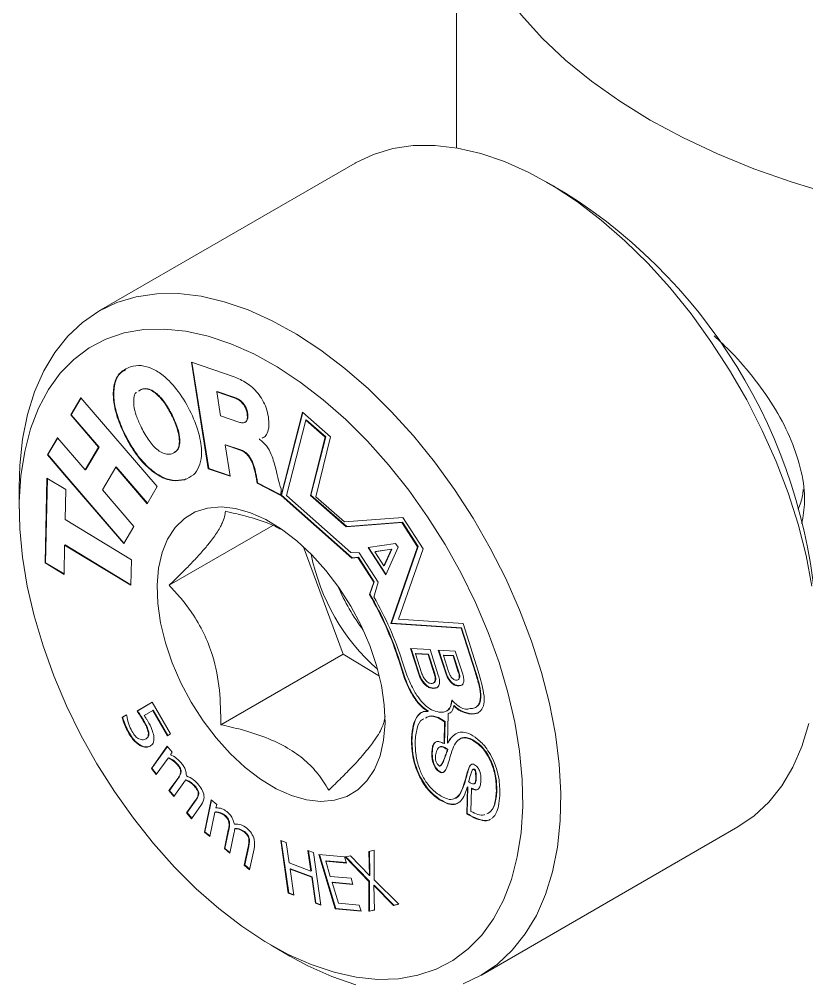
# Model space of a CAD drawing. Header units: millimetres. Extents: x 2 to 278, y 1 to 215.
# Drawn here: x 231.75 to 246.64, y 177.78 to 195.98 of the extents above; entities that cross this region are included whole.
import ezdxf

# ---------------------------------------------------------------- set-up
doc = ezdxf.new("R2010")
doc.units = ezdxf.units.MM

msp = doc.modelspace()

# ---------------------------------------------------------------- linework, layer by layer
at = {"color": 7, "linetype": 'Continuous', "lineweight": 0}
for p, q in [((240.017, 199.182), (240.017, 193.553)), ((238.1, 193.265), (233.25, 190.465)), ((242.079, 192.699), (241.72, 192.906)), ((235.004, 189.506), (235.814, 189.228)), ((235.325, 187.492), (235.004, 189.506)), ((235.334, 187.497), (235.014, 189.502)), ((234.056, 188.991), (234.003, 188.956)), ((234.065, 188.996), (234.012, 188.961)), ((234.065, 188.996), (234.056, 188.991)), ((235.494, 188.951), (235.485, 188.946)), ((235.485, 188.946), (235.557, 188.492)), ((235.814, 188.833), (235.485, 188.946)), ((235.823, 188.838), (235.494, 188.951)), ((232.726, 188.507), (232.917, 188.832)), ((232.735, 188.512), (232.921, 188.828)), ((232.917, 188.832), (234.358, 187.156)), ((235.823, 188.838), (235.814, 188.833)), ((237.104, 188.559), (236.701, 186.985)), ((237.636, 188.094), (237.104, 188.559)), ((232.735, 188.512), (232.726, 188.507)), ((233.251, 187.896), (232.726, 188.507)), ((233.26, 187.902), (232.735, 188.512)), ((234.656, 188.477), (234.647, 188.472)), ((235.557, 188.492), (235.904, 188.372)), ((236.067, 188.549), (236.058, 188.544)), ((237.111, 188.554), (236.71, 186.99)), ((236.804, 186.988), (237.167, 188.409)), ((237.176, 188.414), (237.167, 188.409)), ((237.167, 188.409), (237.535, 188.087)), ((237.176, 188.414), (237.544, 188.092)), ((232.474, 188.078), (232.284, 187.754)), ((232.478, 188.074), (232.292, 187.759)), ((232.474, 188.078), (232.999, 187.468)), ((233.734, 188.172), (233.725, 188.167)), ((236.301, 188.056), (236.292, 188.051)), ((236.292, 188.051), (236.293, 188.045)), ((236.38, 188.089), (236.349, 188.076)), ((237.535, 188.087), (237.254, 186.987)), ((237.544, 188.092), (237.263, 186.992)), ((237.356, 186.963), (237.636, 188.094)), ((237.544, 188.092), (237.535, 188.087)), ((232.999, 187.468), (233.251, 187.896)), ((233.008, 187.474), (233.26, 187.902)), ((233.26, 187.902), (233.251, 187.896)), ((235.652, 187.946), (235.643, 187.941)), ((235.643, 187.941), (235.738, 187.35)), ((235.928, 187.843), (235.643, 187.941)), ((235.937, 187.848), (235.652, 187.946)), ((235.937, 187.848), (235.928, 187.843)), ((232.292, 187.759), (232.284, 187.754)), ((232.284, 187.754), (232.606, 187.378)), ((232.292, 187.759), (232.615, 187.383)), ((233.008, 187.474), (232.999, 187.468)), ((233.574, 187.521), (233.322, 187.093)), ((233.583, 187.526), (233.574, 187.521)), ((234.167, 186.831), (233.574, 187.521)), ((234.173, 186.84), (233.583, 187.526)), ((235.334, 187.497), (235.325, 187.492)), ((235.738, 187.35), (235.325, 187.492)), ((235.736, 187.359), (235.334, 187.497)), ((232.24, 185.712), (232.274, 187.316)), ((232.249, 185.717), (232.283, 187.31)), ((232.274, 187.316), (232.631, 187.099)), ((232.615, 187.383), (232.606, 187.378)), ((233.725, 186.078), (232.606, 187.378)), ((233.73, 186.087), (232.615, 187.383)), ((234.881, 187.289), (234.872, 187.284)), ((234.901, 187.3), (234.881, 187.289)), ((236.234, 187.357), (236.225, 187.352)), ((231.751, 187.151), (231.751, 186.736)), ((232.631, 187.099), (232.619, 186.53)), ((234.358, 187.156), (234.167, 186.831)), ((236.256, 187.226), (236.247, 187.221)), ((236.247, 187.221), (236.697, 186.987)), ((236.256, 187.226), (236.697, 186.997)), ((236.7, 187.111), (236.697, 186.987)), ((233.322, 187.093), (233.916, 186.403)), ((236.71, 186.99), (236.701, 186.985)), ((236.701, 186.985), (238.035, 185.802)), ((236.71, 186.99), (238.044, 185.808)), ((238.019, 185.91), (236.804, 186.988)), ((237.263, 186.992), (237.254, 186.987)), ((237.254, 186.987), (237.932, 186.395)), ((237.263, 186.992), (237.941, 186.4)), ((237.902, 186.489), (237.356, 186.963)), ((239.001, 186.57), (237.902, 186.489)), ((239.384, 185.979), (239.001, 186.57)), ((232.619, 186.53), (233.873, 185.772)), ((233.916, 186.403), (233.725, 186.078)), ((236.544, 186.421), (234.584, 185.289)), ((237.932, 186.395), (238.986, 186.474)), ((237.941, 186.4), (237.932, 186.395)), ((237.941, 186.4), (238.995, 186.479)), ((238.995, 186.479), (238.986, 186.474)), ((238.986, 186.474), (239.282, 186.016)), ((238.995, 186.479), (239.291, 186.022)), ((232.609, 186.048), (232.597, 185.496)), ((232.618, 186.053), (232.609, 186.048)), ((233.862, 185.29), (232.609, 186.048)), ((233.863, 185.3), (232.618, 186.053)), ((237.115, 186.028), (237.872, 183.99)), ((238.345, 186.005), (238.866, 186.079)), ((238.683, 185.502), (238.356, 186.006)), ((238.912, 186.009), (238.678, 185.49)), ((239.282, 186.016), (238.777, 184.567)), ((239.291, 186.022), (238.786, 184.572)), ((238.866, 186.079), (238.912, 186.009)), ((239.291, 186.022), (239.282, 186.016)), ((238.175, 185.904), (238.019, 185.91)), ((238.536, 185.346), (238.175, 185.904)), ((238.678, 185.49), (238.345, 186.005)), ((238.787, 185.97), (238.474, 185.924)), ((238.483, 185.929), (238.474, 185.924)), ((238.474, 185.924), (238.645, 185.658)), ((238.796, 185.975), (238.483, 185.929)), ((238.645, 185.658), (238.787, 185.97)), ((238.654, 185.663), (238.796, 185.975)), ((238.796, 185.975), (238.787, 185.97)), ((238.92, 184.649), (239.384, 185.979)), ((232.249, 185.717), (232.24, 185.712)), ((232.597, 185.496), (232.24, 185.712)), ((232.598, 185.507), (232.249, 185.717)), ((233.873, 185.772), (233.862, 185.29)), ((238.035, 185.802), (238.152, 185.813)), ((238.044, 185.808), (238.035, 185.802)), ((238.044, 185.808), (238.161, 185.819)), ((238.161, 185.819), (238.152, 185.813)), ((238.152, 185.813), (238.452, 185.35)), ((238.161, 185.819), (238.461, 185.355)), ((238.654, 185.663), (238.645, 185.658)), ((238.452, 185.35), (238.37, 185.117)), ((238.461, 185.355), (238.379, 185.123)), ((238.461, 185.355), (238.452, 185.35)), ((238.454, 185.068), (238.536, 185.346)), ((238.379, 185.123), (238.37, 185.117)), ((238.786, 184.572), (238.777, 184.567)), ((238.777, 184.567), (240.102, 184.481)), ((238.786, 184.572), (240.111, 184.486)), ((240.145, 184.569), (238.92, 184.649)), ((240.424, 183.668), (240.145, 184.569)), ((240.111, 184.486), (240.102, 184.481)), ((240.102, 184.481), (240.373, 183.635)), ((240.111, 184.486), (240.382, 183.64)), ((239.148, 184.094), (239.518, 184.074)), ((239.303, 183.609), (239.148, 184.094)), ((239.312, 183.614), (239.158, 184.094)), ((239.518, 184.074), (239.673, 183.589)), ((239.672, 184.065), (239.994, 184.048)), ((239.812, 183.629), (239.672, 184.065)), ((239.821, 183.634), (239.683, 184.065)), ((239.994, 184.048), (240.134, 183.611)), ((237.872, 183.99), (235.561, 182.656)), ((237.872, 183.99), (238.56, 183.573)), ((238.94, 183.861), (238.931, 183.856)), ((239.036, 183.527), (238.931, 183.856)), ((239.045, 183.532), (238.94, 183.861)), ((239.079, 183.592), (238.989, 183.859)), ((239.249, 184.003), (239.24, 183.998)), ((239.24, 183.998), (239.357, 183.634)), ((239.479, 183.985), (239.24, 183.998)), ((239.488, 183.99), (239.249, 184.003)), ((239.488, 183.99), (239.479, 183.985)), ((239.595, 183.62), (239.479, 183.985)), ((239.604, 183.626), (239.488, 183.99)), ((239.777, 183.971), (239.768, 183.966)), ((239.768, 183.966), (239.866, 183.661)), ((239.954, 183.956), (239.768, 183.966)), ((239.963, 183.961), (239.777, 183.971)), ((239.963, 183.961), (239.954, 183.956)), ((240.051, 183.651), (239.954, 183.956)), ((240.06, 183.656), (239.963, 183.961)), ((240.06, 183.656), (240.051, 183.651)), ((239.045, 183.532), (239.036, 183.527)), ((239.312, 183.614), (239.303, 183.609)), ((239.604, 183.626), (239.595, 183.62)), ((239.821, 183.634), (239.812, 183.629)), ((240.042, 183.501), (240.053, 183.508)), ((240.382, 183.64), (240.373, 183.635)), ((239.577, 183.348), (239.568, 183.343)), ((240.054, 183.395), (240.045, 183.389)), ((233.977, 182.911), (234.263, 183.081)), ((233.986, 182.916), (233.977, 182.911)), ((233.986, 182.916), (234.263, 183.081)), ((234.273, 182.926), (234.113, 182.831)), ((234.263, 183.081), (234.612, 182.481)), ((234.282, 182.931), (234.273, 182.926)), ((234.553, 182.446), (234.273, 182.926)), ((234.562, 182.451), (234.282, 182.931)), ((239.485, 182.914), (239.476, 182.908)), ((239.973, 183.019), (239.964, 183.014)), ((233.696, 182.79), (233.78, 182.84)), ((233.705, 182.796), (233.696, 182.79)), ((233.705, 182.796), (233.78, 182.84)), ((233.78, 182.84), (233.785, 182.831)), ((239.677, 182.793), (239.668, 182.788)), ((239.668, 182.788), (239.791, 182.713)), ((239.677, 182.793), (239.8, 182.719)), ((239.848, 182.306), (239.86, 182.869)), ((239.869, 182.874), (239.86, 182.869)), ((240.124, 182.91), (240.115, 182.905)), ((234.115, 182.718), (234.106, 182.713)), ((239.791, 182.713), (239.782, 182.299)), ((239.8, 182.719), (239.791, 182.304)), ((239.8, 182.719), (239.791, 182.713)), ((233.833, 182.497), (233.824, 182.491)), ((234.152, 182.392), (234.143, 182.387)), ((234.2, 182.509), (234.191, 182.504)), ((234.612, 182.481), (234.553, 182.446)), ((239.889, 182.37), (239.88, 182.365)), ((234.041, 182.267), (234.032, 182.261)), ((234.248, 181.829), (234.55, 182.249)), ((234.257, 181.834), (234.553, 182.246)), ((234.55, 182.249), (234.641, 182.135)), ((239.174, 182.346), (239.165, 182.341)), ((239.791, 182.304), (239.782, 182.299)), ((239.854, 182.192), (239.845, 182.187)), ((239.857, 182.311), (239.848, 182.306)), ((240.353, 182.354), (240.344, 182.348)), ((234.563, 182.027), (234.339, 181.715)), ((234.572, 182.032), (234.563, 182.027)), ((234.641, 182.135), (234.607, 182.088)), ((239.559, 182.126), (239.55, 182.121)), ((234.257, 181.834), (234.248, 181.829)), ((234.339, 181.715), (234.248, 181.829)), ((234.345, 181.724), (234.257, 181.834)), ((234.749, 181.907), (234.74, 181.901)), ((239.705, 181.877), (239.717, 181.883)), ((234.581, 181.411), (234.752, 181.649)), ((234.59, 181.416), (234.761, 181.654)), ((234.761, 181.654), (234.752, 181.649)), ((234.812, 181.766), (234.803, 181.761)), ((239.702, 181.77), (239.693, 181.765)), ((240.337, 181.817), (240.326, 181.811)), ((240.363, 181.813), (240.354, 181.808)), ((240.391, 181.646), (240.382, 181.64)), ((234.864, 181.565), (234.672, 181.297)), ((234.9, 181.617), (234.891, 181.611)), ((235.082, 181.489), (235.073, 181.484)), ((240.167, 181.538), (240.158, 181.533)), ((240.223, 181.476), (240.209, 180.973)), ((240.232, 181.482), (240.218, 180.978)), ((240.232, 181.482), (240.223, 181.476)), ((240.307, 181.458), (240.298, 181.452)), ((240.352, 181.539), (240.364, 181.546)), ((234.59, 181.416), (234.581, 181.411)), ((234.672, 181.297), (234.581, 181.411)), ((234.678, 181.306), (234.59, 181.416)), ((235.145, 181.348), (235.136, 181.343)), ((240.289, 181.019), (240.298, 181.452)), ((240.781, 181.408), (240.772, 181.402)), ((234.914, 180.993), (235.085, 181.231)), ((234.923, 180.999), (235.094, 181.237)), ((235.199, 181.15), (235.005, 180.88)), ((235.094, 181.237), (235.085, 181.231)), ((235.251, 180.628), (235.381, 181.235)), ((235.26, 180.633), (235.387, 181.229)), ((235.381, 181.235), (235.483, 181.15)), ((235.483, 181.15), (235.468, 181.083)), ((239.704, 181.244), (239.695, 181.239)), ((234.923, 180.999), (234.914, 180.993)), ((235.005, 180.88), (234.914, 180.993)), ((235.011, 180.888), (234.923, 180.999)), ((235.451, 181.002), (235.353, 180.543)), ((235.46, 181.008), (235.451, 181.002)), ((235.635, 180.95), (235.626, 180.945)), ((240.218, 180.978), (240.209, 180.973)), ((235.723, 180.821), (235.714, 180.816)), ((235.26, 180.633), (235.251, 180.628)), ((235.353, 180.543), (235.251, 180.628)), ((235.355, 180.554), (235.26, 180.633)), ((235.628, 180.315), (235.703, 180.665)), ((235.637, 180.32), (235.712, 180.67)), ((235.712, 180.67), (235.703, 180.665)), ((235.814, 180.624), (235.73, 180.23)), ((235.832, 180.695), (235.823, 180.69)), ((236.012, 180.637), (236.003, 180.632)), ((240.489, 177.927), (245.338, 180.726)), ((236.1, 180.508), (236.091, 180.502)), ((236.695, 180.47), (236.797, 180.432)), ((236.837, 179.473), (236.695, 180.47)), ((236.846, 179.479), (236.705, 180.466)), ((236.797, 180.432), (236.853, 180.044)), ((235.637, 180.32), (235.628, 180.315)), ((235.73, 180.23), (235.628, 180.315)), ((235.732, 180.241), (235.637, 180.32)), ((236.005, 180.002), (236.079, 180.352)), ((236.014, 180.007), (236.088, 180.357)), ((236.088, 180.357), (236.079, 180.352)), ((236.191, 180.314), (236.106, 179.917)), ((237.264, 179.892), (237.209, 180.28)), ((237.209, 180.28), (237.311, 180.242)), ((237.273, 179.897), (237.219, 180.276)), ((237.311, 180.242), (237.454, 179.246)), ((237.416, 180.202), (237.902, 180.159)), ((237.726, 179.176), (237.416, 180.202)), ((237.735, 179.181), (237.427, 180.202)), ((238.361, 180.262), (238.463, 180.286)), ((238.372, 179.805), (238.361, 180.262)), ((238.381, 179.81), (238.37, 180.265)), ((238.463, 180.286), (238.463, 179.727)), ((236.014, 180.007), (236.005, 180.002)), ((236.106, 179.917), (236.005, 180.002)), ((236.109, 179.928), (236.014, 180.007)), ((236.853, 180.044), (237.264, 179.892)), ((237.553, 180.084), (237.544, 180.079)), ((237.544, 180.079), (237.631, 179.789)), ((237.937, 180.043), (237.544, 180.079)), ((237.935, 180.05), (237.553, 180.084)), ((237.902, 180.159), (237.937, 180.043)), ((237.911, 180.157), (238.011, 180.18)), ((238.362, 179.696), (237.911, 180.157)), ((238.371, 179.701), (237.922, 180.159)), ((238.011, 180.18), (238.372, 179.805)), ((236.879, 179.932), (236.87, 179.927)), ((236.87, 179.927), (236.94, 179.436)), ((237.281, 179.775), (236.87, 179.927)), ((237.29, 179.781), (236.879, 179.932)), ((237.273, 179.897), (237.264, 179.892)), ((237.29, 179.781), (237.281, 179.775)), ((237.351, 179.284), (237.281, 179.775)), ((237.36, 179.289), (237.29, 179.781)), ((237.631, 179.789), (238.024, 179.754)), ((237.675, 179.679), (237.666, 179.674)), ((237.666, 179.674), (237.784, 179.283)), ((238.059, 179.639), (237.666, 179.674)), ((238.057, 179.645), (237.675, 179.679)), ((238.024, 179.754), (238.059, 179.639)), ((238.371, 179.701), (238.362, 179.696)), ((238.362, 179.131), (238.362, 179.696)), ((238.371, 179.136), (238.371, 179.701)), ((238.381, 179.81), (238.372, 179.805)), ((238.463, 179.727), (238.924, 179.263)), ((236.846, 179.479), (236.837, 179.473)), ((236.94, 179.436), (236.837, 179.473)), ((236.939, 179.445), (236.846, 179.479)), ((238.461, 179.623), (238.452, 179.618)), ((238.452, 179.618), (238.464, 179.154)), ((238.823, 179.239), (238.452, 179.618)), ((238.832, 179.244), (238.461, 179.623)), ((237.36, 179.289), (237.351, 179.284)), ((237.454, 179.246), (237.351, 179.284)), ((237.453, 179.255), (237.36, 179.289)), ((237.784, 179.283), (238.177, 179.248)), ((237.735, 179.181), (237.726, 179.176)), ((238.212, 179.132), (237.726, 179.176)), ((238.21, 179.138), (237.735, 179.181)), ((238.177, 179.248), (238.212, 179.132)), ((238.464, 179.154), (238.362, 179.131)), ((238.371, 179.136), (238.362, 179.131)), ((238.464, 179.157), (238.371, 179.136)), ((238.924, 179.263), (238.823, 179.239)), ((238.832, 179.244), (238.823, 179.239)), ((238.922, 179.265), (238.832, 179.244)), ((236.51, 178.493), (236.869, 178.286))]:
    msp.add_line(p, q, dxfattribs=at)
at = {"color": 7, "linetype": 'Continuous', "lineweight": 0, "flags": 128}
for points in [[(243.678, 194.079), (243.102, 194.435), (242.568, 194.813), (242.08, 195.211), (241.639, 195.627), (241.248, 196.059), (240.909, 196.505), (240.622, 196.963), (240.39, 197.432), (240.213, 197.909), (240.092, 198.391), (240.028, 198.877), (240.021, 199.365), (240.071, 199.851), (240.178, 200.335), (240.341, 200.813), (240.559, 201.284), (240.832, 201.745), (241.106, 202.127)], [(254.514, 192.058), (253.677, 191.997), (252.834, 191.968), (251.989, 191.972), (251.148, 192.009), (250.312, 192.079), (249.486, 192.181), (248.674, 192.315), (247.88, 192.481), (247.107, 192.677), (246.359, 192.902), (245.638, 193.157), (244.95, 193.438), (244.295, 193.746), (243.678, 194.079)], [(246.735, 185.275), (246.624, 185.854), (246.473, 186.442), (246.284, 187.035), (246.058, 187.627), (245.797, 188.214), (245.503, 188.792), (245.179, 189.354), (244.827, 189.898), (244.45, 190.419), (244.05, 190.912), (243.633, 191.373), (243.199, 191.799), (242.754, 192.187), (242.301, 192.532), (241.842, 192.833), (241.383, 193.088), (240.927, 193.293), (240.477, 193.447), (240.036, 193.549), (239.61, 193.599), (239.2, 193.595), (238.811, 193.539), (238.445, 193.429), (238.106, 193.268), (238.1, 193.265)], [(240.143, 177.762), (240.483, 177.923), (240.793, 178.135), (241.072, 178.395), (241.317, 178.703), (241.526, 179.054), (241.698, 179.447), (241.831, 179.878), (241.924, 180.344), (241.976, 180.84), (241.987, 181.364), (241.957, 181.911), (241.886, 182.476), (241.775, 183.055), (241.624, 183.643), (241.434, 184.235), (241.208, 184.828), (240.947, 185.415), (240.654, 185.992), (240.329, 186.555), (239.977, 187.099), (239.6, 187.619), (239.201, 188.112), (238.783, 188.574), (238.35, 189), (237.905, 189.387), (237.451, 189.733), (236.993, 190.034), (236.534, 190.288), (236.077, 190.493), (235.627, 190.647), (235.187, 190.75), (234.761, 190.799), (234.351, 190.796), (233.962, 190.739), (233.596, 190.63), (233.256, 190.469), (232.946, 190.257), (232.667, 189.997), (232.422, 189.689), (232.213, 189.338), (232.041, 188.945), (231.908, 188.514), (231.815, 188.048), (231.763, 187.552), (231.751, 187.151)], [(236.395, 178.56), (236.835, 178.318), (237.272, 178.124), (237.702, 177.98), (238.122, 177.887), (238.528, 177.846), (238.918, 177.858), (239.286, 177.922), (239.631, 178.037), (239.949, 178.204), (240.238, 178.42), (240.495, 178.683), (240.718, 178.992), (240.906, 179.343), (241.055, 179.734), (241.166, 180.161), (241.238, 180.621), (241.268, 181.109), (241.259, 181.622), (241.209, 182.156), (241.118, 182.705), (240.989, 183.265), (240.821, 183.831), (240.616, 184.398), (240.377, 184.962), (240.104, 185.518), (239.801, 186.06), (239.469, 186.585), (239.113, 187.088), (238.734, 187.564), (238.336, 188.01), (237.923, 188.422), (237.498, 188.795), (237.064, 189.128), (236.625, 189.417), (236.186, 189.659), (235.749, 189.854), (235.319, 189.998), (234.899, 190.091), (234.492, 190.131), (234.103, 190.12), (233.735, 190.056), (233.39, 189.94), (233.071, 189.774), (232.782, 189.558), (232.525, 189.294), (232.302, 188.986), (232.115, 188.635), (231.965, 188.244), (231.854, 187.817), (231.783, 187.357), (231.752, 186.868), (231.762, 186.355), (231.812, 185.822), (231.902, 185.273), (232.032, 184.713), (232.2, 184.147), (232.404, 183.579), (232.644, 183.015), (232.917, 182.46), (233.22, 181.917), (233.551, 181.392), (233.908, 180.889), (234.287, 180.413), (234.684, 179.967), (235.098, 179.556), (235.523, 179.182), (235.957, 178.849), (236.395, 178.56)], [(234.356, 185.293), (234.369, 184.946), (234.422, 184.581), (234.513, 184.205), (234.642, 183.826), (234.806, 183.449), (235.002, 183.082), (235.225, 182.732), (235.473, 182.406), (235.74, 182.109), (236.021, 181.847), (236.311, 181.625), (236.605, 181.447), (236.898, 181.317), (237.183, 181.236), (237.455, 181.206), (237.71, 181.229), (237.943, 181.302), (238.149, 181.426), (238.324, 181.597), (238.466, 181.813), (238.571, 182.07), (238.638, 182.362), (238.665, 182.685), (238.652, 183.032), (238.599, 183.396), (238.507, 183.772), (238.378, 184.152), (238.215, 184.528), (238.019, 184.895), (237.795, 185.245), (237.548, 185.571), (237.281, 185.868), (237, 186.13), (236.709, 186.352), (236.415, 186.53), (236.123, 186.661), (235.838, 186.741), (235.565, 186.771), (235.31, 186.749), (235.078, 186.675), (234.872, 186.551), (234.696, 186.38), (234.555, 186.164), (234.45, 185.907), (234.383, 185.615), (234.356, 185.293)], [(245.338, 180.726), (245.643, 180.934), (245.922, 181.195), (246.167, 181.502), (246.376, 181.853), (246.547, 182.246), (246.68, 182.677)], [(236.869, 178.286), (237.205, 178.104), (237.662, 177.899), (238.112, 177.745)]]:
    msp.add_lwpolyline(points, dxfattribs=at)
at = {"color": 7, "linetype": 'Continuous', "lineweight": 0}
for centre, radius, start, end in [((236.569, 184.023), 10.278, 2.4128, 57.5819), ((241.124, 186.652), 3.932, 191.3191, 228.6755), ((241.596, 186.925), 4.163, 203.3763, 216.6184), ((232.841, 181.904), 6.395, 17.7721, 30.1656), ((232.85, 181.909), 6.395, 17.7721, 30.1656), ((232.908, 181.891), 6.392, 17.931, 29.8086)]:
    msp.add_arc(centre, radius, start, end, dxfattribs=at)
for points, knots in [([(244.886, 190.001), (244.996, 189.9), (245.272, 189.645), (245.672, 189.174), (246.063, 188.613), (246.361, 188.025), (246.551, 187.437), (246.622, 186.899), (246.569, 186.59), (246.545, 186.452)], [0, 0, 0, 0, 0.103486, 0.260657, 0.416464, 0.571698, 0.726612, 0.878188, 1, 1, 1, 1]), ([(233.725, 188.167), (233.678, 188.275), (233.588, 188.483), (233.524, 188.79), (233.529, 189.074), (233.63, 189.315), (233.775, 189.383), (233.852, 189.419)], [0, 0, 0, 0, 0.193864, 0.375701, 0.551222, 0.762655, 1, 1, 1, 1]), ([(233.734, 188.172), (233.687, 188.28), (233.597, 188.489), (233.533, 188.796), (233.539, 189.077), (233.615, 189.283), (233.72, 189.338), (233.759, 189.358)], [0, 0, 0, 0, 0.219131, 0.424667, 0.623066, 0.862055, 1, 1, 1, 1]), ([(233.852, 189.419), (233.918, 189.432), (234.045, 189.456), (234.262, 189.393), (234.508, 189.239), (234.775, 188.951), (235.011, 188.548), (235.172, 188.121), (235.212, 187.765), (235.157, 187.52), (235.047, 187.359), (234.932, 187.309), (234.872, 187.284)], [0, 0, 0, 0, 0.091728, 0.174385, 0.253016, 0.371845, 0.500003, 0.628156, 0.746984, 0.825615, 0.908272, 1, 1, 1, 1]), ([(235.814, 189.228), (235.892, 189.195), (236.043, 189.131), (236.234, 188.963), (236.355, 188.789), (236.427, 188.632), (236.45, 188.526), (236.461, 188.47)], [0, 0, 0, 0, 0.288451, 0.557374, 0.694678, 0.838281, 1, 1, 1, 1]), ([(233.965, 188.931), (233.964, 188.93), (233.935, 188.912), (233.914, 188.825), (233.913, 188.676), (233.959, 188.49), (234.016, 188.36), (234.046, 188.293)], [0, 0, 0, 0, 0.006381, 0.226638, 0.444867, 0.715711, 1, 1, 1, 1]), ([(234.647, 188.472), (234.603, 188.555), (234.519, 188.715), (234.373, 188.887), (234.246, 188.974), (234.146, 189.007), (234.087, 188.997), (234.056, 188.991)], [0, 0, 0, 0, 0.289137, 0.55879, 0.69586, 0.838853, 1, 1, 1, 1]), ([(234.656, 188.477), (234.612, 188.56), (234.528, 188.721), (234.382, 188.893), (234.255, 188.979), (234.155, 189.013), (234.096, 189.002), (234.065, 188.996)], [0, 0, 0, 0, 0.289137, 0.55879, 0.69586, 0.838853, 1, 1, 1, 1]), ([(236.058, 188.544), (236.052, 188.57), (236.042, 188.619), (236.003, 188.691), (235.951, 188.753), (235.886, 188.804), (235.839, 188.823), (235.814, 188.833)], [0, 0, 0, 0, 0.197029, 0.371432, 0.543408, 0.760308, 1, 1, 1, 1]), ([(236.067, 188.549), (236.061, 188.575), (236.051, 188.624), (236.012, 188.697), (235.96, 188.759), (235.895, 188.809), (235.848, 188.828), (235.823, 188.838)], [0, 0, 0, 0, 0.197029, 0.371432, 0.543408, 0.760308, 1, 1, 1, 1]), ([(234.636, 187.774), (234.671, 187.79), (234.735, 187.82), (234.78, 187.936), (234.778, 188.09), (234.733, 188.274), (234.676, 188.405), (234.647, 188.472)], [0, 0, 0, 0, 0.200891, 0.378037, 0.55355, 0.771375, 1, 1, 1, 1]), ([(234.67, 187.796), (234.695, 187.808), (234.75, 187.835), (234.789, 187.942), (234.787, 188.095), (234.742, 188.28), (234.685, 188.411), (234.656, 188.477)], [0, 0, 0, 0, 0.154851, 0.342203, 0.527828, 0.758203, 1, 1, 1, 1]), ([(235.904, 188.372), (235.926, 188.366), (235.965, 188.355), (236.015, 188.363), (236.051, 188.395), (236.068, 188.457), (236.061, 188.514), (236.058, 188.544)], [0, 0, 0, 0, 0.211129, 0.392706, 0.559913, 0.763436, 1, 1, 1, 1]), ([(236.012, 188.371), (236.016, 188.371), (236.034, 188.374), (236.059, 188.402), (236.077, 188.462), (236.071, 188.519), (236.067, 188.549)], [0, 0, 0, 0, 0.063438, 0.321303, 0.635173, 1, 1, 1, 1]), ([(236.461, 188.47), (236.467, 188.411), (236.479, 188.295), (236.445, 188.166), (236.396, 188.091), (236.354, 188.076), (236.34, 188.071)], [0, 0, 0, 0, 0.323354, 0.637344, 0.884142, 1, 1, 1, 1]), ([(234.046, 188.293), (234.089, 188.21), (234.173, 188.05), (234.32, 187.878), (234.446, 187.791), (234.547, 187.758), (234.605, 187.768), (234.636, 187.774)], [0, 0, 0, 0, 0.289123, 0.558793, 0.695872, 0.838864, 1, 1, 1, 1]), ([(234.872, 187.284), (234.797, 187.271), (234.655, 187.247), (234.409, 187.335), (234.161, 187.519), (233.916, 187.803), (233.79, 188.043), (233.725, 188.167)], [0, 0, 0, 0, 0.203765, 0.386324, 0.561565, 0.772931, 1, 1, 1, 1]), ([(234.881, 187.289), (234.806, 187.276), (234.664, 187.252), (234.418, 187.34), (234.17, 187.524), (233.925, 187.809), (233.799, 188.048), (233.734, 188.172)], [0, 0, 0, 0, 0.203765, 0.386324, 0.561565, 0.772931, 1, 1, 1, 1]), ([(236.293, 188.045), (236.339, 188.008), (236.429, 187.936), (236.54, 187.723), (236.578, 187.575), (236.602, 187.483)], [0, 0, 0, 0, 0.280107, 0.555764, 1, 1, 1, 1]), ([(236.225, 187.352), (236.214, 187.403), (236.193, 187.501), (236.149, 187.626), (236.097, 187.714), (236.05, 187.771), (235.991, 187.817), (235.95, 187.834), (235.928, 187.843)], [0, 0, 0, 0, 0.263917, 0.506462, 0.619, 0.731592, 0.854415, 1, 1, 1, 1]), ([(236.234, 187.357), (236.223, 187.408), (236.202, 187.507), (236.158, 187.631), (236.106, 187.72), (236.059, 187.776), (236, 187.823), (235.959, 187.839), (235.937, 187.848)], [0, 0, 0, 0, 0.263917, 0.506462, 0.619, 0.731592, 0.854415, 1, 1, 1, 1]), ([(236.602, 187.483), (236.608, 187.457), (236.622, 187.395), (236.65, 187.272), (236.681, 187.173), (236.7, 187.111)], [0, 0, 0, 0, 0.210176, 0.507385, 1, 1, 1, 1]), ([(236.247, 187.221), (236.242, 187.249), (236.235, 187.293), (236.228, 187.336), (236.225, 187.352)], [0, 0, 0, 0, 0.6502923, 1, 1, 1, 1]), ([(236.256, 187.226), (236.251, 187.254), (236.244, 187.298), (236.237, 187.342), (236.234, 187.357)], [0, 0, 0, 0, 0.6502923, 1, 1, 1, 1]), ([(246.475, 186.728), (246.51, 186.811), (246.558, 186.927), (246.568, 187.062), (246.571, 187.101)], [0, 0, 0, 0, 0.710424, 1, 1, 1, 1]), ([(234.584, 185.289), (234.653, 185.356), (234.791, 185.489), (234.986, 185.685), (235.166, 185.877), (235.306, 186.039), (235.409, 186.172), (235.484, 186.279), (235.544, 186.377), (235.597, 186.483), (235.636, 186.59), (235.643, 186.655), (235.647, 186.688)], [0, 0, 0, 0, 0.107754, 0.216103, 0.327214, 0.439824, 0.51632, 0.593471, 0.672555, 0.752225, 0.875545, 1, 1, 1, 1]), ([(235.647, 186.688), (235.777, 186.658), (236.069, 186.592), (236.445, 186.477), (236.658, 186.369), (236.739, 186.329)], [0, 0, 0, 0, 0.334554, 0.747562, 1, 1, 1, 1]), ([(235.561, 182.656), (235.558, 182.873), (235.553, 183.315), (235.438, 183.904), (235.247, 184.393), (235.038, 184.749), (234.812, 185.047), (234.66, 185.208), (234.584, 185.289)], [0, 0, 0, 0, 0.216128, 0.439646, 0.593262, 0.752012, 0.875438, 1, 1, 1, 1]), ([(239.866, 183.661), (239.873, 183.641), (239.889, 183.599), (239.921, 183.55), (239.953, 183.518), (239.982, 183.5), (240, 183.497), (240.009, 183.495)], [0, 0, 0, 0, 0.263178, 0.536223, 0.679634, 0.829867, 1, 1, 1, 1]), ([(240.009, 183.495), (240.021, 183.496), (240.042, 183.497), (240.062, 183.519), (240.07, 183.553), (240.066, 183.599), (240.057, 183.633), (240.051, 183.651)], [0, 0, 0, 0, 0.210866, 0.389596, 0.561335, 0.77364, 1, 1, 1, 1]), ([(240.052, 183.508), (240.058, 183.513), (240.072, 183.524), (240.079, 183.559), (240.075, 183.604), (240.066, 183.639), (240.06, 183.656)], [0, 0, 0, 0, 0.215115, 0.435945, 0.708936, 1, 1, 1, 1]), ([(240.417, 182.874), (240.444, 182.895), (240.506, 182.943), (240.553, 183.093), (240.519, 183.351), (240.46, 183.548), (240.424, 183.668)], [0, 0, 0, 0, 0.172596, 0.380101, 0.623633, 1, 1, 1, 1]), ([(239.036, 183.527), (239.067, 183.451), (239.126, 183.303), (239.244, 183.119), (239.363, 182.98), (239.44, 182.932), (239.476, 182.908)], [0, 0, 0, 0, 0.3104248, 0.6000687, 0.8080124, 1, 1, 1, 1]), ([(239.045, 183.532), (239.076, 183.456), (239.135, 183.309), (239.253, 183.124), (239.372, 182.986), (239.449, 182.937), (239.485, 182.914)], [0, 0, 0, 0, 0.3104248, 0.6000687, 0.8080124, 1, 1, 1, 1]), ([(239.685, 182.896), (239.638, 182.905), (239.551, 182.924), (239.415, 183.024), (239.288, 183.172), (239.173, 183.367), (239.111, 183.515), (239.079, 183.592)], [0, 0, 0, 0, 0.192428, 0.364898, 0.537621, 0.757448, 1, 1, 1, 1]), ([(239.568, 183.343), (239.545, 183.347), (239.501, 183.353), (239.434, 183.397), (239.378, 183.458), (239.332, 183.531), (239.312, 183.584), (239.303, 183.609)], [0, 0, 0, 0, 0.237889, 0.435826, 0.615004, 0.814865, 1, 1, 1, 1]), ([(239.577, 183.348), (239.554, 183.352), (239.51, 183.359), (239.443, 183.402), (239.387, 183.463), (239.341, 183.536), (239.321, 183.589), (239.312, 183.614)], [0, 0, 0, 0, 0.237889, 0.435826, 0.615004, 0.814865, 1, 1, 1, 1]), ([(239.357, 183.634), (239.366, 183.609), (239.385, 183.559), (239.425, 183.499), (239.465, 183.461), (239.501, 183.44), (239.524, 183.437), (239.537, 183.435)], [0, 0, 0, 0, 0.255403, 0.523999, 0.668505, 0.822947, 1, 1, 1, 1]), ([(239.537, 183.435), (239.551, 183.435), (239.578, 183.437), (239.605, 183.462), (239.617, 183.503), (239.613, 183.558), (239.601, 183.599), (239.595, 183.62)], [0, 0, 0, 0, 0.2191709, 0.4020323, 0.5732125, 0.7805893, 1, 1, 1, 1]), ([(239.673, 183.589), (239.683, 183.553), (239.702, 183.482), (239.692, 183.404), (239.66, 183.363), (239.621, 183.344), (239.587, 183.343), (239.568, 183.343)], [0, 0, 0, 0, 0.258004, 0.507896, 0.648867, 0.809076, 1, 1, 1, 1]), ([(239.575, 183.445), (239.579, 183.445), (239.595, 183.447), (239.614, 183.468), (239.626, 183.508), (239.622, 183.563), (239.61, 183.604), (239.604, 183.626)], [0, 0, 0, 0, 0.076546, 0.292808, 0.495256, 0.740512, 1, 1, 1, 1]), ([(240.045, 183.389), (240.024, 183.393), (239.986, 183.398), (239.928, 183.438), (239.878, 183.493), (239.838, 183.559), (239.82, 183.606), (239.812, 183.629)], [0, 0, 0, 0, 0.233634, 0.429534, 0.609083, 0.811503, 1, 1, 1, 1]), ([(240.054, 183.395), (240.033, 183.398), (239.995, 183.404), (239.937, 183.443), (239.887, 183.498), (239.847, 183.564), (239.829, 183.611), (239.821, 183.634)], [0, 0, 0, 0, 0.233634, 0.429534, 0.609083, 0.811503, 1, 1, 1, 1]), ([(240.134, 183.611), (240.142, 183.579), (240.16, 183.515), (240.152, 183.444), (240.125, 183.408), (240.091, 183.39), (240.061, 183.39), (240.045, 183.389)], [0, 0, 0, 0, 0.2626382, 0.5145362, 0.654613, 0.8125146, 1, 1, 1, 1]), ([(240.373, 183.635), (240.399, 183.554), (240.45, 183.395), (240.476, 183.206), (240.459, 183.082), (240.424, 183.011), (240.361, 182.966), (240.305, 182.962), (240.274, 182.96)], [0, 0, 0, 0, 0.259613, 0.504294, 0.619495, 0.734392, 0.857507, 1, 1, 1, 1]), ([(240.382, 183.64), (240.408, 183.559), (240.459, 183.401), (240.485, 183.211), (240.468, 183.088), (240.434, 183.016), (240.394, 182.993), (240.375, 182.982)], [0, 0, 0, 0, 0.3055752, 0.5935735, 0.7291701, 0.8644085, 1, 1, 1, 1]), ([(239.67, 183.373), (239.669, 183.373), (239.66, 183.36), (239.629, 183.35), (239.595, 183.349), (239.577, 183.348)], [0, 0, 0, 0, 0.014274, 0.464025, 1, 1, 1, 1]), ([(240.134, 183.417), (240.134, 183.417), (240.126, 183.406), (240.099, 183.396), (240.07, 183.395), (240.054, 183.395)], [0, 0, 0, 0, 0.019673, 0.467852, 1, 1, 1, 1]), ([(239.926, 183.119), (239.92, 183.076), (239.909, 182.992), (239.848, 182.919), (239.772, 182.887), (239.714, 182.893), (239.685, 182.896)], [0, 0, 0, 0, 0.285153, 0.557728, 0.774206, 1, 1, 1, 1]), ([(239.935, 183.125), (239.929, 183.082), (239.917, 182.999), (239.869, 182.932), (239.83, 182.918), (239.82, 182.915)], [0, 0, 0, 0, 0.440319, 0.861215, 1, 1, 1, 1]), ([(240.274, 182.96), (240.245, 182.954), (240.188, 182.943), (240.063, 182.99), (239.978, 183.07), (239.926, 183.119)], [0, 0, 0, 0, 0.284663, 0.559152, 1, 1, 1, 1]), ([(234.115, 182.718), (234.092, 182.756), (234.051, 182.824), (234.006, 182.888), (233.986, 182.916)], [0, 0, 0, 0, 0.559911, 1, 1, 1, 1]), ([(239.86, 182.869), (239.877, 182.873), (239.912, 182.882), (239.947, 182.935), (239.958, 182.985), (239.964, 183.014)], [0, 0, 0, 0, 0.3010187, 0.5986385, 1, 1, 1, 1]), ([(239.964, 183.014), (239.99, 182.989), (240.039, 182.942), (240.091, 182.917), (240.115, 182.905)], [0, 0, 0, 0, 0.531692, 1, 1, 1, 1]), ([(239.973, 183.019), (239.999, 182.994), (240.048, 182.947), (240.1, 182.922), (240.124, 182.91)], [0, 0, 0, 0, 0.531692, 1, 1, 1, 1]), ([(233.824, 182.491), (233.794, 182.546), (233.742, 182.644), (233.71, 182.746), (233.696, 182.79)], [0, 0, 0, 0, 0.5598759, 1, 1, 1, 1]), ([(233.833, 182.497), (233.803, 182.551), (233.751, 182.65), (233.719, 182.751), (233.705, 182.796)], [0, 0, 0, 0, 0.5598759, 1, 1, 1, 1]), ([(233.785, 182.831), (233.793, 182.775), (233.809, 182.676), (233.858, 182.576), (233.88, 182.532)], [0, 0, 0, 0, 0.560316, 1, 1, 1, 1]), ([(234.106, 182.713), (234.083, 182.751), (234.042, 182.818), (233.997, 182.883), (233.977, 182.911)], [0, 0, 0, 0, 0.559911, 1, 1, 1, 1]), ([(234.113, 182.831), (234.126, 182.81), (234.149, 182.774), (234.171, 182.737), (234.181, 182.721)], [0, 0, 0, 0, 0.559987, 1, 1, 1, 1]), ([(238.665, 182.82), (238.662, 182.791), (238.656, 182.735), (238.623, 182.631), (238.565, 182.51), (238.484, 182.382), (238.391, 182.255), (238.294, 182.136), (238.181, 182.007), (238.031, 181.845), (237.84, 181.65), (237.682, 181.498), (237.602, 181.421)], [0, 0, 0, 0, 0.107754, 0.216103, 0.327214, 0.439824, 0.51632, 0.593471, 0.672555, 0.752225, 0.875545, 1, 1, 1, 1]), ([(239.476, 182.908), (239.447, 182.909), (239.385, 182.91), (239.306, 182.859), (239.233, 182.758), (239.177, 182.585), (239.169, 182.428), (239.165, 182.341)], [0, 0, 0, 0, 0.126617, 0.273245, 0.446193, 0.693435, 1, 1, 1, 1]), ([(239.377, 182.894), (239.358, 182.885), (239.307, 182.86), (239.243, 182.762), (239.186, 182.591), (239.178, 182.434), (239.174, 182.346)], [0, 0, 0, 0, 0.121719, 0.330726, 0.629517, 1, 1, 1, 1]), ([(239.233, 182.334), (239.242, 182.42), (239.258, 182.587), (239.326, 182.737), (239.392, 182.764), (239.402, 182.768)], [0, 0, 0, 0, 0.479538, 0.924077, 1, 1, 1, 1]), ([(239.432, 182.782), (239.454, 182.794), (239.518, 182.832), (239.608, 182.805), (239.668, 182.788)], [0, 0, 0, 0, 0.337373, 1, 1, 1, 1]), ([(239.441, 182.787), (239.463, 182.799), (239.527, 182.837), (239.617, 182.811), (239.677, 182.793)], [0, 0, 0, 0, 0.337373, 1, 1, 1, 1]), ([(239.869, 182.874), (239.888, 182.876), (239.907, 182.879), (239.919, 182.894), (239.919, 182.894)], [0, 0, 0, 0, 0.972229, 1, 1, 1, 1]), ([(240.115, 182.905), (240.177, 182.883), (240.286, 182.844), (240.377, 182.865), (240.417, 182.874)], [0, 0, 0, 0, 0.564213, 1, 1, 1, 1]), ([(240.124, 182.91), (240.185, 182.888), (240.295, 182.849), (240.386, 182.87), (240.426, 182.879)], [0, 0, 0, 0, 0.564213, 1, 1, 1, 1]), ([(234.191, 182.504), (234.18, 182.544), (234.162, 182.615), (234.123, 182.683), (234.106, 182.713)], [0, 0, 0, 0, 0.557742, 1, 1, 1, 1]), ([(234.2, 182.509), (234.189, 182.549), (234.171, 182.62), (234.132, 182.688), (234.115, 182.718)], [0, 0, 0, 0, 0.557742, 1, 1, 1, 1]), ([(234.181, 182.721), (234.21, 182.67), (234.262, 182.579), (234.284, 182.485), (234.294, 182.444)], [0, 0, 0, 0, 0.560749, 1, 1, 1, 1]), ([(237.602, 181.421), (237.539, 181.524), (237.418, 181.721), (237.157, 181.99), (236.831, 182.226), (236.42, 182.419), (235.987, 182.56), (235.692, 182.626), (235.561, 182.656)], [0, 0, 0, 0, 0.1832412, 0.3492581, 0.5149538, 0.6880842, 0.8616329, 1, 1, 1, 1]), ([(234.032, 182.261), (233.988, 182.295), (233.909, 182.354), (233.85, 182.449), (233.824, 182.491)], [0, 0, 0, 0, 0.5583285, 1, 1, 1, 1]), ([(234.041, 182.267), (233.997, 182.3), (233.918, 182.359), (233.859, 182.454), (233.833, 182.497)], [0, 0, 0, 0, 0.5583285, 1, 1, 1, 1]), ([(233.88, 182.532), (233.902, 182.498), (233.94, 182.437), (233.991, 182.402), (234.013, 182.387)], [0, 0, 0, 0, 0.560453, 1, 1, 1, 1]), ([(234.013, 182.387), (234.041, 182.377), (234.09, 182.36), (234.127, 182.379), (234.143, 182.387)], [0, 0, 0, 0, 0.557944, 1, 1, 1, 1]), ([(234.143, 182.387), (234.161, 182.4), (234.192, 182.424), (234.191, 182.479), (234.191, 182.504)], [0, 0, 0, 0, 0.5604449, 1, 1, 1, 1]), ([(234.152, 182.392), (234.17, 182.405), (234.201, 182.429), (234.2, 182.485), (234.2, 182.509)], [0, 0, 0, 0, 0.5604449, 1, 1, 1, 1]), ([(234.294, 182.444), (234.297, 182.419), (234.301, 182.367), (234.281, 182.293), (234.245, 182.266), (234.223, 182.25)], [0, 0, 0, 0, 0.2801851, 0.5602878, 1, 1, 1, 1]), ([(239.889, 182.37), (239.883, 182.359), (239.872, 182.339), (239.862, 182.32), (239.857, 182.311)], [0, 0, 0, 0, 0.55694, 1, 1, 1, 1]), ([(239.88, 182.365), (239.91, 182.402), (239.966, 182.472), (240.079, 182.523), (240.214, 182.513), (240.378, 182.427), (240.486, 182.319), (240.544, 182.261)], [0, 0, 0, 0, 0.212825, 0.396364, 0.564573, 0.766972, 1, 1, 1, 1]), ([(239.889, 182.37), (239.917, 182.412), (239.947, 182.457), (239.994, 182.476), (239.998, 182.478)], [0, 0, 0, 0, 0.914275, 1, 1, 1, 1]), ([(239.914, 182.115), (239.934, 182.171), (239.971, 182.28), (240.053, 182.382), (240.148, 182.413), (240.24, 182.404), (240.308, 182.368), (240.344, 182.348)], [0, 0, 0, 0, 0.281262, 0.550865, 0.689312, 0.834742, 1, 1, 1, 1]), ([(240.076, 182.378), (240.08, 182.382), (240.099, 182.406), (240.159, 182.416), (240.249, 182.409), (240.317, 182.373), (240.353, 182.354)], [0, 0, 0, 0, 0.064414, 0.352812, 0.655755, 1, 1, 1, 1]), ([(234.223, 182.25), (234.192, 182.238), (234.136, 182.217), (234.064, 182.248), (234.032, 182.261)], [0, 0, 0, 0, 0.559668, 1, 1, 1, 1]), ([(234.232, 182.255), (234.201, 182.243), (234.145, 182.222), (234.073, 182.253), (234.041, 182.267)], [0, 0, 0, 0, 0.559668, 1, 1, 1, 1]), ([(239.165, 182.341), (239.171, 182.219), (239.184, 181.99), (239.318, 181.651), (239.497, 181.385), (239.629, 181.288), (239.695, 181.239)], [0, 0, 0, 0, 0.314908, 0.592703, 0.795763, 1, 1, 1, 1]), ([(239.174, 182.346), (239.18, 182.225), (239.193, 181.996), (239.327, 181.656), (239.506, 181.391), (239.638, 181.293), (239.704, 181.244)], [0, 0, 0, 0, 0.314908, 0.592703, 0.795763, 1, 1, 1, 1]), ([(239.728, 181.304), (239.666, 181.347), (239.549, 181.428), (239.402, 181.623), (239.3, 181.847), (239.241, 182.092), (239.236, 182.252), (239.233, 182.334)], [0, 0, 0, 0, 0.202997, 0.380347, 0.554846, 0.771411, 1, 1, 1, 1]), ([(239.782, 182.299), (239.754, 182.313), (239.702, 182.338), (239.633, 182.339), (239.584, 182.302), (239.555, 182.226), (239.552, 182.157), (239.55, 182.121)], [0, 0, 0, 0, 0.210708, 0.385024, 0.548448, 0.756707, 1, 1, 1, 1]), ([(239.643, 182.337), (239.627, 182.328), (239.591, 182.308), (239.565, 182.23), (239.561, 182.162), (239.559, 182.126)], [0, 0, 0, 0, 0.259841, 0.601208, 1, 1, 1, 1]), ([(239.637, 182.146), (239.643, 182.163), (239.654, 182.193), (239.678, 182.224), (239.706, 182.239), (239.76, 182.239), (239.808, 182.209), (239.845, 182.187)], [0, 0, 0, 0, 0.198373, 0.356661, 0.48918, 0.610042, 1, 1, 1, 1]), ([(239.686, 182.224), (239.687, 182.226), (239.695, 182.236), (239.715, 182.243), (239.769, 182.244), (239.817, 182.215), (239.854, 182.192)], [0, 0, 0, 0, 0.035094, 0.233852, 0.415125, 1, 1, 1, 1]), ([(239.845, 182.187), (239.819, 182.107), (239.783, 182.001), (239.732, 181.9), (239.707, 181.876), (239.697, 181.874), (239.691, 181.875), (239.688, 181.878), (239.686, 181.879)], [0, 0, 0, 0, 0.664568, 0.889211, 0.957686, 0.973941, 0.987622, 1, 1, 1, 1]), ([(239.854, 182.192), (239.827, 182.114), (239.79, 182.01), (239.744, 181.904), (239.719, 181.887), (239.715, 181.884)], [0, 0, 0, 0, 0.7058491, 0.944447, 1, 1, 1, 1]), ([(239.88, 182.365), (239.874, 182.354), (239.864, 182.334), (239.853, 182.315), (239.848, 182.306)], [0, 0, 0, 0, 0.55694, 1, 1, 1, 1]), ([(240.344, 182.348), (240.381, 182.323), (240.452, 182.274), (240.578, 182.134), (240.693, 181.916), (240.763, 181.649), (240.769, 181.485), (240.772, 181.402)], [0, 0, 0, 0, 0.1346789, 0.257286, 0.494977, 0.7455431, 1, 1, 1, 1]), ([(240.353, 182.354), (240.39, 182.328), (240.461, 182.28), (240.587, 182.139), (240.702, 181.921), (240.772, 181.654), (240.778, 181.49), (240.781, 181.408)], [0, 0, 0, 0, 0.1346789, 0.257286, 0.494977, 0.7455431, 1, 1, 1, 1]), ([(240.837, 181.37), (240.833, 181.476), (240.826, 181.665), (240.74, 181.933), (240.643, 182.126), (240.575, 182.219), (240.544, 182.261)], [0, 0, 0, 0, 0.370413, 0.659867, 0.84661, 1, 1, 1, 1]), ([(234.74, 181.901), (234.708, 181.933), (234.65, 181.989), (234.59, 182.015), (234.563, 182.027)], [0, 0, 0, 0, 0.557548, 1, 1, 1, 1]), ([(234.749, 181.907), (234.717, 181.938), (234.659, 181.994), (234.599, 182.02), (234.572, 182.032)], [0, 0, 0, 0, 0.557548, 1, 1, 1, 1]), ([(234.607, 182.088), (234.648, 182.07), (234.72, 182.037), (234.785, 181.965), (234.814, 181.934)], [0, 0, 0, 0, 0.560638, 1, 1, 1, 1]), ([(239.55, 182.121), (239.55, 182.087), (239.552, 182.023), (239.574, 181.922), (239.612, 181.841), (239.656, 181.79), (239.68, 181.774), (239.693, 181.765)], [0, 0, 0, 0, 0.277056, 0.534545, 0.763848, 0.877102, 1, 1, 1, 1]), ([(239.559, 182.126), (239.559, 182.093), (239.561, 182.028), (239.583, 181.928), (239.621, 181.847), (239.665, 181.795), (239.689, 181.779), (239.702, 181.77)], [0, 0, 0, 0, 0.277056, 0.534545, 0.763848, 0.877102, 1, 1, 1, 1]), ([(239.686, 181.879), (239.678, 181.887), (239.663, 181.901), (239.643, 181.928), (239.628, 181.957), (239.618, 181.993), (239.615, 182.037), (239.622, 182.091), (239.632, 182.126), (239.637, 182.146)], [0, 0, 0, 0, 0.105866, 0.200197, 0.290612, 0.387171, 0.541966, 0.742417, 1, 1, 1, 1]), ([(239.693, 181.765), (239.708, 181.758), (239.738, 181.744), (239.791, 181.762), (239.835, 181.84), (239.873, 181.969), (239.9, 182.064), (239.914, 182.115)], [0, 0, 0, 0, 0.089588, 0.178597, 0.397041, 0.678969, 1, 1, 1, 1]), ([(234.803, 181.761), (234.802, 181.774), (234.801, 181.8), (234.778, 181.852), (234.754, 181.882), (234.74, 181.901)], [0, 0, 0, 0, 0.279682, 0.559236, 1, 1, 1, 1]), ([(234.812, 181.766), (234.811, 181.779), (234.81, 181.805), (234.787, 181.857), (234.763, 181.888), (234.749, 181.907)], [0, 0, 0, 0, 0.279682, 0.559236, 1, 1, 1, 1]), ([(234.814, 181.934), (234.83, 181.913), (234.861, 181.871), (234.904, 181.784), (234.909, 181.725), (234.911, 181.689)], [0, 0, 0, 0, 0.28152, 0.56253, 1, 1, 1, 1]), ([(240.359, 181.9), (240.346, 181.906), (240.319, 181.917), (240.272, 181.893), (240.234, 181.811), (240.199, 181.68), (240.172, 181.584), (240.158, 181.533)], [0, 0, 0, 0, 0.08026, 0.164102, 0.382402, 0.670408, 1, 1, 1, 1]), ([(240.307, 181.908), (240.304, 181.907), (240.274, 181.897), (240.245, 181.812), (240.207, 181.687), (240.181, 181.59), (240.167, 181.538)], [0, 0, 0, 0, 0.025885, 0.280281, 0.615909, 1, 1, 1, 1]), ([(240.479, 181.615), (240.477, 181.666), (240.474, 181.74), (240.428, 181.835), (240.392, 181.878), (240.371, 181.892), (240.359, 181.9)], [0, 0, 0, 0, 0.508339, 0.744846, 0.865693, 1, 1, 1, 1]), ([(234.752, 181.649), (234.765, 181.666), (234.788, 181.697), (234.798, 181.741), (234.803, 181.761)], [0, 0, 0, 0, 0.561303, 1, 1, 1, 1]), ([(234.761, 181.654), (234.774, 181.672), (234.797, 181.703), (234.807, 181.747), (234.812, 181.766)], [0, 0, 0, 0, 0.561303, 1, 1, 1, 1]), ([(234.911, 181.689), (234.957, 181.669), (235.039, 181.633), (235.114, 181.552), (235.147, 181.516)], [0, 0, 0, 0, 0.560729, 1, 1, 1, 1]), ([(239.702, 181.77), (239.716, 181.763), (239.746, 181.75), (239.778, 181.756), (239.788, 181.771), (239.791, 181.776)], [0, 0, 0, 0, 0.415698, 0.828707, 1, 1, 1, 1]), ([(240.245, 181.577), (240.257, 181.618), (240.275, 181.686), (240.297, 181.762), (240.314, 181.798), (240.325, 181.812), (240.339, 181.816), (240.349, 181.81), (240.354, 181.808)], [0, 0, 0, 0, 0.449122, 0.734077, 0.826997, 0.895061, 0.948104, 1, 1, 1, 1]), ([(240.382, 181.64), (240.381, 181.624), (240.379, 181.596), (240.372, 181.562), (240.359, 181.54), (240.336, 181.533), (240.316, 181.541), (240.306, 181.544)], [0, 0, 0, 0, 0.269685, 0.474987, 0.635133, 0.804361, 1, 1, 1, 1]), ([(240.336, 181.816), (240.34, 181.818), (240.348, 181.821), (240.358, 181.816), (240.363, 181.813)], [0, 0, 0, 0, 0.4948784, 1, 1, 1, 1]), ([(240.354, 181.808), (240.355, 181.807), (240.357, 181.806), (240.359, 181.803), (240.363, 181.796), (240.371, 181.773), (240.38, 181.718), (240.381, 181.672), (240.382, 181.64)], [0, 0, 0, 0, 0.01741, 0.036526, 0.058712, 0.147402, 0.41052, 1, 1, 1, 1]), ([(240.391, 181.646), (240.39, 181.63), (240.388, 181.601), (240.38, 181.569), (240.372, 181.549), (240.363, 181.547), (240.362, 181.547)], [0, 0, 0, 0, 0.402035, 0.708091, 0.946829, 1, 1, 1, 1]), ([(240.363, 181.813), (240.364, 181.813), (240.366, 181.811), (240.368, 181.808), (240.372, 181.801), (240.38, 181.778), (240.389, 181.724), (240.39, 181.677), (240.391, 181.646)], [0, 0, 0, 0, 0.01741, 0.036526, 0.058712, 0.147402, 0.41052, 1, 1, 1, 1]), ([(234.891, 181.611), (234.887, 181.602), (234.879, 181.586), (234.869, 181.571), (234.864, 181.565)], [0, 0, 0, 0, 0.5600088, 1, 1, 1, 1]), ([(235.073, 181.484), (235.04, 181.516), (234.981, 181.573), (234.919, 181.6), (234.891, 181.611)], [0, 0, 0, 0, 0.557489, 1, 1, 1, 1]), ([(235.082, 181.489), (235.049, 181.521), (234.99, 181.578), (234.928, 181.605), (234.9, 181.617)], [0, 0, 0, 0, 0.557489, 1, 1, 1, 1]), ([(235.136, 181.343), (235.135, 181.356), (235.134, 181.382), (235.111, 181.434), (235.087, 181.465), (235.073, 181.484)], [0, 0, 0, 0, 0.279659, 0.559225, 1, 1, 1, 1]), ([(235.145, 181.348), (235.144, 181.361), (235.143, 181.387), (235.12, 181.439), (235.096, 181.47), (235.082, 181.489)], [0, 0, 0, 0, 0.279659, 0.559225, 1, 1, 1, 1]), ([(235.147, 181.516), (235.173, 181.48), (235.226, 181.408), (235.259, 181.254), (235.222, 181.19), (235.199, 181.15)], [0, 0, 0, 0, 0.2811639, 0.5598243, 1, 1, 1, 1]), ([(239.695, 181.239), (239.748, 181.209), (239.846, 181.155), (239.979, 181.14), (240.084, 181.189), (240.164, 181.304), (240.199, 181.41), (240.218, 181.467)], [0, 0, 0, 0, 0.208194, 0.382385, 0.547555, 0.757629, 1, 1, 1, 1]), ([(240.158, 181.533), (240.138, 181.477), (240.101, 181.368), (240.01, 181.259), (239.878, 181.229), (239.78, 181.278), (239.728, 181.304)], [0, 0, 0, 0, 0.283784, 0.553722, 0.762442, 1, 1, 1, 1]), ([(240.167, 181.538), (240.147, 181.484), (240.107, 181.379), (240.046, 181.277), (239.993, 181.269), (239.988, 181.268)], [0, 0, 0, 0, 0.491068, 0.958174, 1, 1, 1, 1]), ([(240.218, 181.467), (240.219, 181.469), (240.22, 181.472), (240.222, 181.475), (240.223, 181.476)], [0, 0, 0, 0, 0.558105, 1, 1, 1, 1]), ([(240.306, 181.544), (240.296, 181.549), (240.275, 181.558), (240.255, 181.571), (240.245, 181.577)], [0, 0, 0, 0, 0.517445, 1, 1, 1, 1]), ([(240.298, 181.452), (240.314, 181.443), (240.343, 181.427), (240.382, 181.42), (240.414, 181.428), (240.448, 181.458), (240.473, 181.52), (240.477, 181.582), (240.479, 181.615)], [0, 0, 0, 0, 0.13742, 0.258595, 0.373661, 0.490016, 0.737396, 1, 1, 1, 1]), ([(240.307, 181.458), (240.323, 181.449), (240.352, 181.432), (240.391, 181.425), (240.42, 181.432), (240.432, 181.443), (240.436, 181.448)], [0, 0, 0, 0, 0.310669, 0.584613, 0.844746, 1, 1, 1, 1]), ([(235.085, 181.231), (235.098, 181.249), (235.121, 181.28), (235.131, 181.324), (235.136, 181.343)], [0, 0, 0, 0, 0.5612997, 1, 1, 1, 1]), ([(235.094, 181.237), (235.107, 181.254), (235.13, 181.285), (235.14, 181.329), (235.145, 181.348)], [0, 0, 0, 0, 0.5612997, 1, 1, 1, 1]), ([(240.772, 181.402), (240.763, 181.315), (240.747, 181.146), (240.669, 181.003), (240.599, 180.978), (240.587, 180.974)], [0, 0, 0, 0, 0.4705763, 0.9146817, 1, 1, 1, 1]), ([(240.781, 181.408), (240.772, 181.321), (240.756, 181.152), (240.678, 181.008), (240.608, 180.983), (240.596, 180.979)], [0, 0, 0, 0, 0.4705763, 0.9146817, 1, 1, 1, 1]), ([(240.677, 180.886), (240.692, 180.896), (240.737, 180.926), (240.786, 181.022), (240.827, 181.173), (240.833, 181.3), (240.837, 181.37)], [0, 0, 0, 0, 0.1281854, 0.3661454, 0.6513847, 1, 1, 1, 1]), ([(239.704, 181.244), (239.757, 181.215), (239.854, 181.161), (239.983, 181.143), (240.04, 181.176), (240.065, 181.191)], [0, 0, 0, 0, 0.399115, 0.733047, 1, 1, 1, 1]), ([(235.626, 180.945), (235.592, 180.965), (235.531, 181.001), (235.476, 181.002), (235.451, 181.002)], [0, 0, 0, 0, 0.557455, 1, 1, 1, 1]), ([(235.635, 180.95), (235.601, 180.97), (235.54, 181.006), (235.485, 181.007), (235.46, 181.008)], [0, 0, 0, 0, 0.557455, 1, 1, 1, 1]), ([(235.468, 181.083), (235.505, 181.084), (235.571, 181.085), (235.644, 181.036), (235.676, 181.014)], [0, 0, 0, 0, 0.561001, 1, 1, 1, 1]), ([(235.714, 180.816), (235.71, 180.83), (235.702, 180.858), (235.671, 180.906), (235.643, 180.93), (235.626, 180.945)], [0, 0, 0, 0, 0.279798, 0.55919, 1, 1, 1, 1]), ([(235.723, 180.821), (235.719, 180.835), (235.711, 180.864), (235.68, 180.911), (235.652, 180.935), (235.635, 180.95)], [0, 0, 0, 0, 0.279798, 0.55919, 1, 1, 1, 1]), ([(235.676, 181.014), (235.695, 180.997), (235.732, 180.963), (235.79, 180.881), (235.807, 180.816), (235.817, 180.777)], [0, 0, 0, 0, 0.281367, 0.562225, 1, 1, 1, 1]), ([(240.209, 180.973), (240.257, 180.945), (240.358, 180.887), (240.509, 180.84), (240.613, 180.838), (240.65, 180.866), (240.65, 180.866)], [0, 0, 0, 0, 0.304629, 0.639077, 0.995945, 1, 1, 1, 1]), ([(240.218, 180.978), (240.266, 180.951), (240.367, 180.892), (240.518, 180.845), (240.622, 180.843), (240.659, 180.871), (240.659, 180.871)], [0, 0, 0, 0, 0.304629, 0.639077, 0.995945, 1, 1, 1, 1]), ([(240.544, 180.957), (240.54, 180.955), (240.506, 180.94), (240.418, 180.954), (240.334, 180.996), (240.289, 181.019)], [0, 0, 0, 0, 0.0590302, 0.5046473, 1, 1, 1, 1]), ([(235.703, 180.665), (235.709, 180.691), (235.719, 180.737), (235.716, 180.792), (235.714, 180.816)], [0, 0, 0, 0, 0.561233, 1, 1, 1, 1]), ([(235.712, 180.67), (235.718, 180.696), (235.728, 180.742), (235.725, 180.797), (235.723, 180.821)], [0, 0, 0, 0, 0.561233, 1, 1, 1, 1]), ([(235.817, 180.777), (235.859, 180.779), (235.933, 180.782), (236.016, 180.726), (236.053, 180.701)], [0, 0, 0, 0, 0.561142, 1, 1, 1, 1]), ([(235.823, 180.69), (235.822, 180.677), (235.82, 180.655), (235.816, 180.633), (235.814, 180.624)], [0, 0, 0, 0, 0.559982, 1, 1, 1, 1]), ([(236.003, 180.632), (235.968, 180.652), (235.905, 180.689), (235.848, 180.69), (235.823, 180.69)], [0, 0, 0, 0, 0.557228, 1, 1, 1, 1]), ([(236.012, 180.637), (235.977, 180.657), (235.914, 180.694), (235.857, 180.695), (235.832, 180.695)], [0, 0, 0, 0, 0.557228, 1, 1, 1, 1]), ([(236.091, 180.502), (236.087, 180.517), (236.079, 180.545), (236.047, 180.593), (236.02, 180.617), (236.003, 180.632)], [0, 0, 0, 0, 0.279837, 0.559275, 1, 1, 1, 1]), ([(236.1, 180.508), (236.096, 180.522), (236.088, 180.55), (236.056, 180.598), (236.029, 180.622), (236.012, 180.637)], [0, 0, 0, 0, 0.279837, 0.559275, 1, 1, 1, 1]), ([(236.053, 180.701), (236.084, 180.672), (236.146, 180.615), (236.211, 180.456), (236.199, 180.368), (236.191, 180.314)], [0, 0, 0, 0, 0.280958, 0.559537, 1, 1, 1, 1]), ([(236.079, 180.352), (236.085, 180.378), (236.095, 180.424), (236.092, 180.478), (236.091, 180.502)], [0, 0, 0, 0, 0.561237, 1, 1, 1, 1]), ([(236.088, 180.357), (236.094, 180.383), (236.104, 180.429), (236.101, 180.484), (236.1, 180.508)], [0, 0, 0, 0, 0.561237, 1, 1, 1, 1])]:
    msp.add_open_spline(points, degree=3, knots=knots, dxfattribs=at)

doc.saveas('drawing.dxf')
